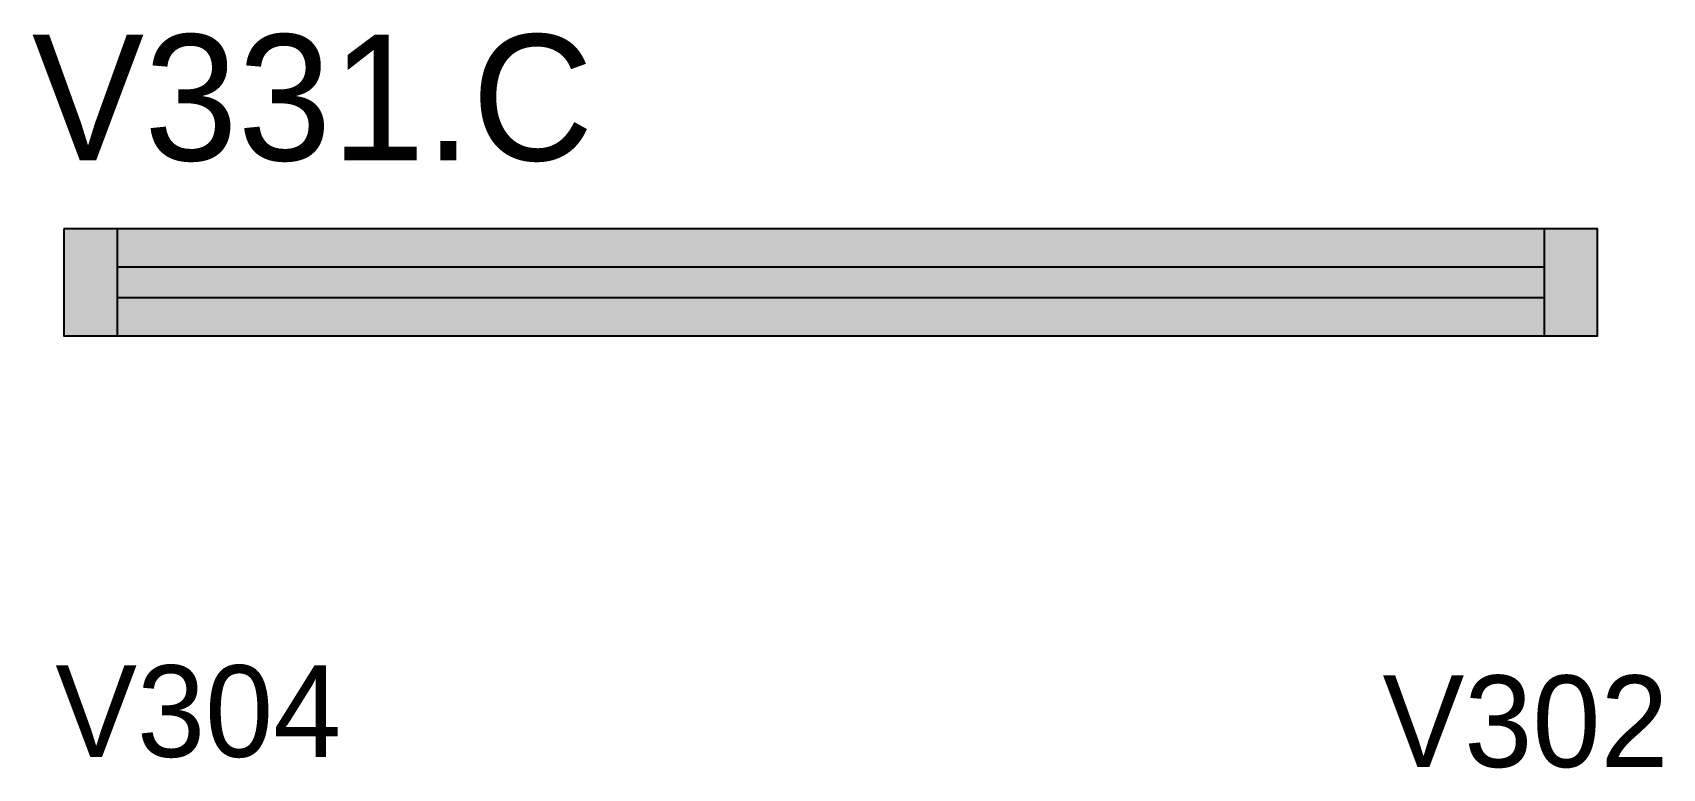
# Model space of a CAD drawing. Header units: metres. Extents: x 4527 to 4740, y -143 to -46.
import ezdxf

# ---------------------------------------------------------------- set-up
doc = ezdxf.new("R2010")
doc.units = ezdxf.units.M
for name, color, linetype in [('5', 7, 'Continuous'), ('NOMENCLATURA', 7, 'Continuous'), ('Painéis', 7, 'Continuous'), ('REAPROVEITAMENTO', 7, 'Continuous'), ('SARR_2.2x7', 7, 'Continuous'), ('SARR_EDITAR', 7, 'Continuous')]:
    doc.layers.add(name, color=color, linetype=linetype)

msp = doc.modelspace()

# ---------------------------------------------------------------- hatches: boundary and pattern name
at = {"layer": 'REAPROVEITAMENTO'}
h = msp.add_hatch(color=7, dxfattribs=at)
h.dxf.hatch_style = 1
h.paths.add_polyline_path([(4731.59, -86.11), (4731.59, -72.11), (4731.59, -72.11), (4530.59, -72.11), (4530.59, -72.11), (4530.59, -86.11), (4530.59, -86.11), (4731.59, -86.11)])

# ---------------------------------------------------------------- linework, layer by layer
at = {"layer": 'Painéis', "color": 7, "lineweight": 25}
msp.add_lwpolyline([(4530.59, -72.11), (4530.59, -86.11), (4731.59, -86.11), (4731.59, -72.11), (4530.59, -72.11)], dxfattribs=at)
at = {"layer": 'SARR_2.2x7', "color": 7, "lineweight": 25}
for p, q in [((4537.59, -72.11), (4537.59, -86.11)), ((4724.59, -72.11), (4724.59, -86.11))]:
    msp.add_line(p, q, dxfattribs=at)
at = {"layer": 'SARR_EDITAR', "color": 7, "lineweight": 25}
for p, q in [((4724.59, -77.11), (4537.59, -77.11)), ((4537.59, -81.11), (4724.59, -81.11))]:
    msp.add_line(p, q, dxfattribs=at)

# ---------------------------------------------------------------- texts
at = {"layer": '5', "color": 7, "lineweight": 25}
for s, p in [('V304', (4529.48, -141.27)), ('V302', (4703.43, -142.6))]:
    msp.add_text(s, height=12, dxfattribs=at).set_placement(p)
at = {"layer": 'NOMENCLATURA', "color": 7, "lineweight": 25}
msp.add_text('V331.C', height=16.5, dxfattribs=at).set_placement((4526.4, -63.14))

doc.saveas('drawing.dxf')
